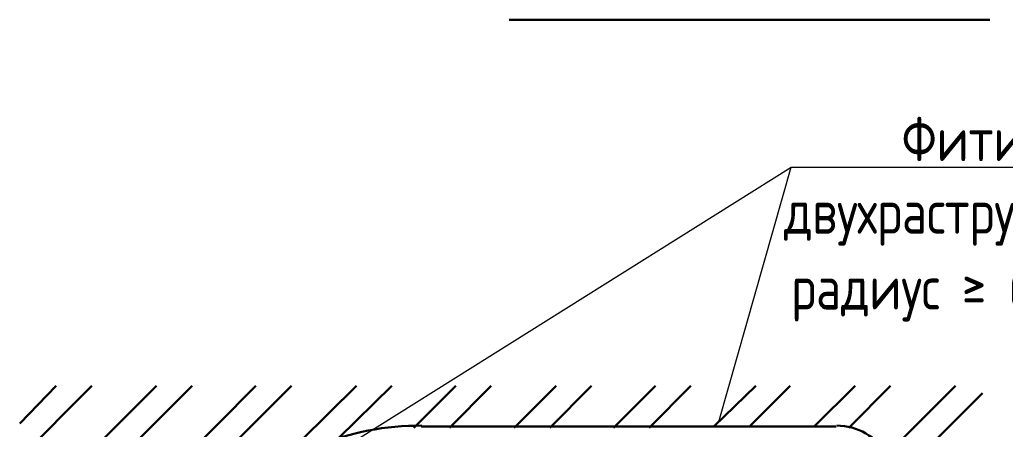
# Model space of a CAD drawing. Header units: millimetres. Extents: x -559267 to 14075, y 0 to 209897.
# Drawn here: x 628.3 to 684.2, y 120.8 to 144 of the extents above; entities that cross this region are included whole.
import ezdxf

# ---------------------------------------------------------------- set-up
doc = ezdxf.new("R2010")
doc.units = ezdxf.units.MM
doc.linetypes.add('JIS_02_0.7', pattern=[1.35, 0.75, -0.6])
doc.layers.add('01_Lutron', color=1, linetype='JIS_02_0.7', lineweight=13)
doc.layers.add('PDF _Геометрия', color=7, linetype='Continuous')
doc.layers.add('PDF _Текст', color=7, linetype='Continuous', true_color=0x535353)
doc.styles.add('Unecom', font='GOST2304A_0.ttf', dxfattribs={"height": 2.5})

# ---------------------------------------------------------------- blocks, each defined once
blk = doc.blocks.new('ТП')
at = {"layer": 'PDF _Геометрия', "lineweight": 30}
for points in [[(106.818, -131.703), (134.083, -131.703)], [(79.077, -156.539), (83.167, -152.449)], [(79.077, -154.582), (81.152, -152.449)], [(79.077, -160.213), (86.842, -152.449)], [(79.967, -161.34), (88.858, -152.449)], [(83.642, -161.34), (92.473, -152.449)], [(85.598, -161.34), (94.489, -152.449)], [(93.422, -157.131), (98.164, -152.449)], [(97.156, -155.412), (100.179, -152.449)], [(101.424, -154.82), (103.795, -152.449)], [(103.439, -154.82), (105.81, -152.449)], [(107.114, -154.82), (109.485, -152.449)], [(109.129, -154.82), (111.5, -152.449)], [(112.745, -154.82), (115.116, -152.449)], [(114.76, -154.82), (117.131, -152.449)], [(118.435, -154.76), (120.806, -152.449)], [(120.451, -154.76), (122.762, -152.449)], [(124.125, -154.76), (126.437, -152.449)], [(126.082, -154.82), (128.452, -152.449)], [(128.215, -156.361), (132.127, -152.449)], [(128.63, -157.902), (133.669, -152.864)]]:
    blk.add_lwpolyline(points, dxfattribs=at)
at = {"layer": 'PDF _Геометрия', "lineweight": 0}
for points in [[(97.274, -156.064), (122.821, -140.06), (166.091, -140.06)], [(118.732, -154.405), (122.821, -140.06)]]:
    blk.add_lwpolyline(points, dxfattribs=at)
at = {"layer": 'PDF _Геометрия', "color": 251, "lineweight": 30, "true_color": 0x535353}
blk.add_lwpolyline([(101.839, -154.76), (125.37, -154.76)], dxfattribs=at)
at = {"layer": 'PDF _Геометрия', "lineweight": 30}
for centre, radius, start, end in [((101.75, -170.083), 15.381, 89.5055, 180.2252), ((125.4, -157.991), 3.29, 269.9999, 90.0001)]:
    blk.add_arc(centre, radius, start, end, dxfattribs=at)
at = {"layer": 'PDF _Текст', "color": 7, "char_height": 2.5, "attachment_point": 7, "style": 'Unecom'}
for s, insert in [('Фитинг медный,', (129.078, -140.299)), ('двухраструбный, угол 90°,', (122.407, -144.507)), ('радиус ≥ 60мм', (122.821, -148.803))]:
    blk.add_mtext(s, dxfattribs=dict(at, insert=insert))

msp = doc.modelspace()

# ---------------------------------------------------------------- block references
at = {"layer": '01_Lutron', "color": 5}
msp.add_blockref('ТП', (549.208, 275.712), dxfattribs=at)

doc.saveas('drawing.dxf')
